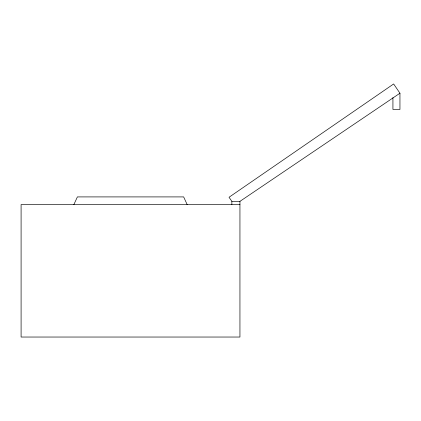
<?xml version="1.0" encoding="UTF-8"?>
<svg xmlns="http://www.w3.org/2000/svg" width="421" height="421" viewBox="0 0 421 421"><rect width="100%" height="100%" fill="white"/><g stroke="black" fill="none" stroke-linecap="round" stroke-linejoin="round"><path stroke-width="0.63" d="M73.854 204.627L77.385 196.912L183.656 196.912L187.182 204.627M231.86 201.354L239.944 201.354L399.95 93.215L393.646 83.963L229.04 197.26L231.86 201.354L231.86 204.553M239.944 204.553L21.092 204.553L21.092 337.037L239.944 337.037L239.944 201.354M399.95 93.194L399.95 109.428L392.93 109.428L392.93 97.63"/></g></svg>
